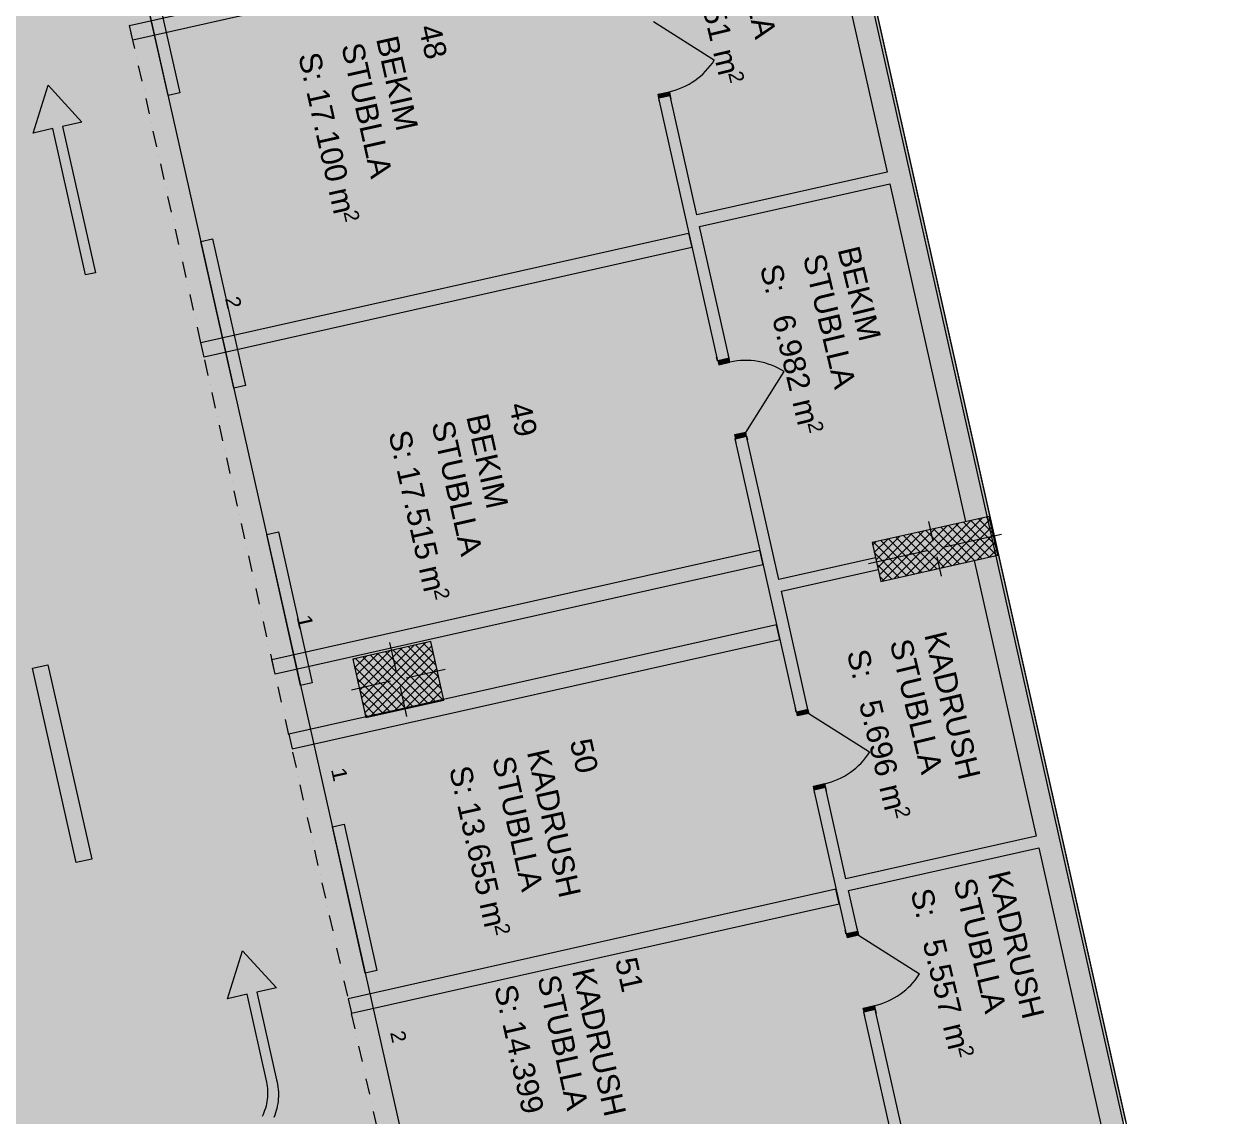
# Model space of a CAD drawing. Header units: centimetres. Extents: x -6805 to 4309, y -7338 to 617.
# Drawn here: x 1444 to 2656, y -5593 to -4499 of the extents above; entities that cross this region are included whole.
import ezdxf

# ---------------------------------------------------------------- set-up
doc = ezdxf.new("R2010")
doc.units = ezdxf.units.CM
for name, color, linetype, true_color in [('PDF_ - MESI I RRUGES', 7, 'Continuous', 0x7f7f7f), ('PDF_ - rruga_ndarjet anesore', 7, 'Continuous', 0x7f7f7f), ('PDF_ - SHENJAT_RRUGA', 7, 'Continuous', 0x7f7f7f), ('PDF_065 Möbel Einrichtung', 7, 'Continuous', 0x7f7f7f), ('PDF_A - Akset', 7, 'Continuous', 0xfd4435), ('PDF_A - Pllaka Themel', 7, 'Continuous', 0x7f7f7f), ('PDF_A1 - Bodrumi -1', 7, 'Continuous', 0x7f7f7f)]:
    doc.layers.add(name, color=color, linetype=linetype, true_color=true_color)
for name, color, linetype in [('PDF_- DEPO', 7, 'Continuous'), ('PDF_- GARAZHE', 7, 'Continuous'), ('PDF_A - Muret', 7, 'Continuous'), ('PDF_A - Shtyllat', 7, 'Continuous')]:
    doc.layers.add(name, color=color, linetype=linetype)
doc.styles.add('PDF Arial', font='')
doc.styles.get('PDF Arial').set_extended_font_data('Arial')

msp = doc.modelspace()

# ---------------------------------------------------------------- hatches: boundary and pattern name
at = {"layer": 'PDF_ - SHENJAT_RRUGA', "true_color": 0xffffff, "transparency": 33554559}
for points in [[(1467.7, -4560.4), (1501.6, -4597.4), (1482.1, -4601.7), (1515, -4748.2), (1505.2, -4750.4), (1472.3, -4603.9), (1452.8, -4608.3)], [(1696.2, -5464.3), (1676.7, -5468.7), (1696.4, -5556.6), (1696.9, -5559), (1697.4, -5561.3), (1697.8, -5563.7), (1698, -5566.1), (1698.2, -5568.5), (1698.3, -5570.8), (1698.2, -5573.2), (1698.1, -5575.6), (1697.9, -5578), (1697.5, -5580.4), (1697.1, -5582.8), (1696.6, -5585.1), (1696, -5587.4), (1695.3, -5589.7), (1694.5, -5592), (1693.6, -5594.2), (1692.6, -5596.4), (1691.5, -5598.5), (1690.3, -5600.6), (1689.1, -5602.7), (1687.7, -5604.6), (1686.3, -5606.6), (1684.8, -5608.5), (1683.3, -5610.3), (1681.6, -5612), (1679.9, -5613.7), (1678.1, -5615.3), (1676.3, -5616.8), (1674.4, -5618.3), (1672.4, -5619.6), (1670.4, -5620.9), (1668.3, -5622.1), (1666.2, -5623.2), (1664, -5624.3), (1661.8, -5625.2), (1659.5, -5626.1), (1657.3, -5626.8), (1654.9, -5627.5), (1597.2, -5640.4), (1595, -5630.6), (1648.7, -5618.6), (1650.9, -5618.1), (1653, -5617.5), (1655, -5616.7), (1657.1, -5615.9), (1659.1, -5615.1), (1661, -5614.1), (1662.9, -5613), (1664.8, -5611.9), (1666.6, -5610.7), (1668.4, -5609.4), (1670, -5608), (1671.7, -5606.6), (1673.3, -5605.1), (1674.8, -5603.5), (1676.2, -5601.8), (1677.6, -5600.1), (1678.8, -5598.4), (1680.1, -5596.5), (1681.2, -5594.7), (1682.2, -5592.8), (1683.2, -5590.8), (1684.1, -5588.8), (1684.8, -5586.8), (1685.5, -5584.7), (1686.2, -5582.6), (1686.7, -5580.5), (1687.1, -5578.3), (1687.4, -5576.2), (1687.6, -5574), (1687.8, -5571.8), (1687.8, -5569.6), (1687.8, -5567.5), (1687.6, -5565.3), (1687.4, -5563.1), (1687, -5560.9), (1686.6, -5558.8), (1666.9, -5470.9), (1647.4, -5475.3), (1662.2, -5427.4)]]:
    msp.add_hatch(color=7, dxfattribs=at).paths.add_polyline_path(points)
at = {"layer": 'PDF_- DEPO', "true_color": 0xccccff, "transparency": 33554559}
for points in [[(2042.9, -4359.1), (2178.8, -4328.6), (2185.1, -4356.6), (2239.6, -4344.3), (2307.6, -4647.4), (2117.2, -4690.2)], [(2119.8, -4701.9), (2310.3, -4659.1), (2390.2, -4996.5), (2292.6, -5018.5), (2296, -5033.7), (2199.2, -5055.4)], [(2201.8, -5067.1), (2298.4, -5044.5), (2301.3, -5057.5), (2399, -5035.6), (2456.9, -5312.5), (2266.4, -5355.2)]]:
    msp.add_hatch(color=254, dxfattribs=at).paths.add_polyline_path(points)
at = {"layer": 'PDF_A - Muret', "transparency": 33554559}
msp.add_hatch(color=256, dxfattribs=at).paths.add_polyline_path([(1894.3, -2695.3), (1891.6, -2683.1), (1892.4, -2683), (2650.2, -6059.6), (2625.8, -6065.1), (2539.5, -5680.8), (2563.1, -5675.5), (2545.6, -5597.4), (2522, -5602.7), (2394.9, -5036.5), (2418.5, -5031.2), (2409.8, -4992.2), (2386.2, -4997.4), (2239.6, -4344.3), (2263.2, -4339), (2250, -4280.4), (2226.5, -4285.7), (2143.3, -3915.3), (2166.9, -3910), (2149.4, -3831.9), (2125.8, -3837.2), (2017.6, -3354.9), (2041.2, -3349.6), (2023.6, -3271.5), (2000, -3276.8), (1870.7, -2700.6)])
at = {"layer": 'PDF_A - Pllaka Themel', "true_color": 0xd5d5d5, "transparency": 33554559}
h = msp.add_hatch(color=254, dxfattribs=at)
h.paths.add_polyline_path([(-5581.9, -878.8), (-5581.9, -838.7), (-5657, -838.7), (-5657, -378.3), (-5642, -378.3), (-5642, 287.3), (-2884.7, 287.3), (-432.6, 287.3), (-419.8, 287.3), (978.3, 287.3), (978.3, -308.2), (1644.1, -308.2), (1644.1, -1142.4), (931, -1302.4), (1552.2, -1164.4), (1863.2, -2555.1), (1863.3, -2555.1), (2158.7, -3867.3), (2155.2, -3868), (2646.9, -6059.2), (2017.8, -6200.4), (2017.7, -6199.9), (-1597, -7011), (-1702.7, -6540.3), (-1846.3, -6572.5), (-1977, -6060.1), (-1982.5, -5964.4), (-1839, -5932.3), (-2055.7, -4966.3), (-2419.3, -4966.3), (-2929.7, -4966.3), (-2929.7, -2144.8), (-2909.7, -2144.8), (-2904.7, -1595.7), (-4731.2, -1619.4), (-4671.2, -1619.4), (-4671.2, -2159.8), (-5099, -2159.8), (-5102.5, -2159.8), (-5106, -2159.6), (-5109.5, -2159.4), (-5113, -2159), (-5116.5, -2158.6), (-5120, -2158), (-5123.4, -2157.4), (-5126.9, -2156.7), (-5130.3, -2155.8), (-5133.7, -2154.9), (-5137, -2153.9), (-5140.4, -2152.8), (-5143.6, -2151.6), (-5146.9, -2150.3), (-5150.1, -2148.9), (-5153.3, -2147.4), (-5156.4, -2145.9), (-5159.5, -2144.2), (-5162.6, -2142.5), (-5165.6, -2140.6), (-5168.5, -2138.7), (-5171.4, -2136.7), (-5174.3, -2134.7), (-5177, -2132.5), (-5179.7, -2130.3), (-5182.4, -2128), (-5185, -2125.6), (-5187.5, -2123.2), (-5189.9, -2120.6), (-5192.3, -2118.1), (-5194.6, -2115.4), (-5196.8, -2112.7), (-5199, -2109.9), (-5201.1, -2107.1), (-5203, -2104.2), (-5205, -2101.3), (-5206.8, -2098.3), (-5208.5, -2095.2), (-5210.2, -2092.1), (-5211.7, -2089), (-5213.2, -2085.8), (-5214.6, -2082.6), (-5215.9, -2079.3), (-5217.1, -2076), (-5218.2, -2072.7), (-5219.2, -2069.3), (-5220.2, -2065.9), (-5221, -2062.5), (-5221.7, -2059.1), (-5222.4, -2055.7), (-5222.9, -2052.2), (-5223.3, -2048.7), (-5223.7, -2045.2), (-5223.9, -2041.7), (-5224.1, -2038.2), (-5224.1, -2034.7), (-5224.1, -1589.4), (-5276.7, -1564.4), (-5842.1, -1564.4), (-5842.1, -878.8)])
h.paths.add_polyline_path([(-1884.8, -2746.4), (-1725.8, -2754.1), (-263.3, -2617.9), (-272, -2578.8), (-296.8, -2580.2), (-343.5, -2075.8), (-1348.1, -2129.8), (-1534.8, -2147.2), (-1533.4, -2162), (-1836.8, -2167.5), (-1836.8, -2147.5), (-1876.8, -2147.5), (-1876.8, -2187.5), (-1531.1, -2187), (-1493.3, -2681.2), (-1884.8, -2706.4)])
h.paths.add_polyline_path([(-452.6, -1589.4), (-91.9, -1583.4), (-92.3, -1174), (283, -1174), (283, -828.7), (-419.8, -828.7), (-427.6, -828.7), (-452.6, -828.7)])
h.paths.add_polyline_path([(413.2, -3713.8), (401.1, -3715.6), (389, -3717.6), (376.9, -3719.5), (364.9, -3721.6), (352.8, -3723.8), (340.8, -3726), (328.8, -3728.3), (316.8, -3730.7), (304.8, -3733.2)])
at = {"layer": 'PDF_A - Pllaka Themel', "true_color": 0xbfbfbf, "transparency": 33554559}
h = msp.add_hatch(color=9, dxfattribs=at)
h.paths.add_polyline_path([(-5637, -378.3), (-5637, -315.2), (-447.7, -308.2), (-447.7, -308.2), (963.5, -308.2), (963.5, -763.7), (936, -763.7), (936, -863.8), (963.5, -863.8), (964.8, -1337.1), (925.7, -1345.9), (892.3, -1353.4), (988.5, -1782.6), (1104.4, -2300.9), (1195, -2706.1), (1170.6, -2711.6), (1193.4, -2813), (1455.7, -3983.1), (1827.5, -5638), (1828.4, -5640.7), (1829.1, -5643.5), (1829.9, -5646.3), (1830.5, -5649.1), (1831, -5651.9), (1831.4, -5654.7), (1831.7, -5657.6), (1831.9, -5660.4), (1832, -5663.3), (1832, -5666.1), (1831.9, -5669), (1831.7, -5671.9), (1831.4, -5674.7), (1831, -5677.5), (1830.5, -5680.4), (1829.9, -5683.2), (1829.2, -5685.9), (1828.5, -5688.7), (1827.6, -5691.4), (1826.6, -5694.1), (1825.5, -5696.8), (1824.4, -5699.4), (1823.1, -5701.9), (1821.8, -5704.5), (1820.4, -5707), (1818.8, -5709.4), (1817.3, -5711.8), (1815.6, -5714.1), (1813.8, -5716.3), (1812, -5718.5), (1810.1, -5720.7), (1808.1, -5722.7), (1806, -5724.7), (1803.9, -5726.6), (1801.7, -5728.5), (1799.5, -5730.2), (1797.2, -5731.9), (1794.8, -5733.5), (1792.4, -5735.1), (1789.9, -5736.5), (1787.4, -5737.8), (1784.8, -5739.1), (1782.2, -5740.3), (1779.5, -5741.3), (1776.8, -5742.3), (-1865.8, -6559.8), (-1972, -6060.1), (1187.4, -5351.2), (1189.5, -5350.7), (1191.6, -5350.1), (1193.7, -5349.4), (1195.7, -5348.6), (1197.7, -5347.8), (1199.7, -5346.8), (1201.6, -5345.8), (1203.5, -5344.6), (1205.3, -5343.4), (1207.1, -5342.2), (1208.8, -5340.8), (1210.4, -5339.3), (1212, -5337.8), (1213.5, -5336.3), (1214.9, -5334.6), (1216.3, -5332.9), (1217.6, -5331.2), (1218.8, -5329.3), (1219.9, -5327.5), (1221, -5325.5), (1221.9, -5323.6), (1222.8, -5321.6), (1223.5, -5319.5), (1224.2, -5317.5), (1224.8, -5315.4), (1225.3, -5313.2), (1225.7, -5311.1), (1226, -5308.9), (1226.2, -5306.8), (1226.3, -5304.6), (1226.4, -5302.4), (1226.3, -5300.2), (1226.1, -5298), (1225.8, -5295.9), (1225.5, -5293.7), (1225, -5291.6), (967.7, -4148), (967.2, -4145.8), (966.5, -4143.7), (965.8, -4141.6), (964.9, -4139.5), (964, -4137.5), (963, -4135.5), (961.9, -4133.5), (960.7, -4131.7), (959.4, -4129.8), (958, -4128), (956.6, -4126.3), (955.1, -4124.7), (953.5, -4123.1), (951.9, -4121.6), (950.1, -4120.2), (948.4, -4118.8), (946.5, -4117.6), (944.6, -4116.4), (942.7, -4115.3), (940.7, -4114.2), (938.7, -4113.3), (936.6, -4112.5), (934.5, -4111.7), (932.3, -4111.1), (930.2, -4110.5), (928, -4110.1), (925.8, -4109.7), (923.6, -4109.5), (921.3, -4109.3), (919.1, -4109.3), (916.9, -4109.3), (914.6, -4109.5), (912.4, -4109.7), (910.2, -4110.1), (908, -4110.5), (526.4, -4196.1), (467.8, -4209.3), (455.6, -4213.1), (443.4, -4217), (431.2, -4221), (419.1, -4225.1), (406.9, -4229.3), (394.9, -4233.6), (382.8, -4238), (370.8, -4242.5), (358.8, -4247.1), (346.9, -4251.7), (335, -4256.5), (323.1, -4261.4), (311.3, -4266.3), (299.5, -4271.3), (287.8, -4276.4), (276.1, -4281.7), (264.4, -4287), (252.8, -4292.3), (241.2, -4297.8), (229.6, -4303.4), (218.1, -4309.1), (206.7, -4314.8), (195.3, -4320.7), (183.9, -4326.6), (172.6, -4332.6), (161.3, -4338.7), (150.1, -4344.9), (138.9, -4351.2), (127.8, -4357.5), (116.7, -4364), (105.7, -4370.5), (94.7, -4377.1), (83.8, -4383.8), (72.9, -4390.6), (62.1, -4397.5), (51.3, -4404.4), (40.6, -4411.4), (29.9, -4418.6), (19.3, -4425.8), (8.8, -4433), (-1.7, -4440.4), (-13.4, -4447.8), (-25.2, -4455.1), (-37, -4462.3), (-48.8, -4469.4), (-60.7, -4476.4), (-72.7, -4483.4), (-84.7, -4490.2), (-96.7, -4497), (-108.8, -4503.7), (-121, -4510.3), (-133.1, -4516.8), (-145.4, -4523.3), (-157.7, -4529.6), (-170, -4535.9), (-182.3, -4542.1), (-194.8, -4548.2), (-207.2, -4554.2), (-219.7, -4560.1), (-232.3, -4565.9), (-244.8, -4571.6), (-257.5, -4577.3), (-270.1, -4582.8), (-282.8, -4588.3), (-295.6, -4593.6), (-308.3, -4598.9), (-321.1, -4604.1), (-334, -4609.2), (-346.9, -4614.2), (-359.8, -4619.1), (-372.8, -4623.9), (-385.7, -4628.7), (-398.8, -4633.3), (-411.8, -4637.9), (-424.9, -4642.3), (-438, -4646.7), (-451.2, -4650.9), (-464.4, -4655.1), (-477.6, -4659.2), (-490.8, -4663.2), (-2040.8, -5011), (-2050.8, -4966.3), (-2414.3, -4966.3), (-2414.3, -4749.4), (-2414.6, -2387.8), (-2414.6, -2276.5), (-2415.1, -2272.8), (-2415.6, -2269.1), (-2416.3, -2265.4), (-2417.1, -2261.8), (-2417.9, -2258.1), (-2418.9, -2254.5), (-2419.9, -2251), (-2421.1, -2247.4), (-2422.3, -2243.9), (-2423.6, -2240.4), (-2425.1, -2236.9), (-2426.6, -2233.5), (-2428.2, -2230.2), (-2429.8, -2226.8), (-2431.6, -2223.5), (-2433.4, -2220.3), (-2435.4, -2217.1), (-2437.4, -2214), (-2439.5, -2210.9), (-2441.7, -2207.8), (-2443.9, -2204.9), (-2446.3, -2202), (-2448.7, -2199.1), (-2451.1, -2196.3), (-2453.7, -2193.6), (-2456.3, -2190.9), (-2459, -2188.3), (-2461.7, -2185.8), (-2464.6, -2183.4), (-2467.4, -2181), (-2470.4, -2178.7), (-2473.4, -2176.5), (-2476.4, -2174.4), (-2479.6, -2172.3), (-2482.7, -2170.3), (-2485.9, -2168.4), (-2489.2, -2166.6), (-2492.5, -2164.9), (-2495.8, -2163.2), (-2499.2, -2161.7), (-2502.7, -2160.2), (-2506.1, -2158.9), (-2509.6, -2157.6), (-2513.2, -2156.4), (-2904.7, -2164.8), (-2899.7, -1589.4), (-2414.3, -1589.4), (-2414.3, -828.7), (-4726.3, -828.7), (-4726.3, -1619.4), (-5219.2, -1619.3), (-5219.2, -2036.1), (-5219.2, -2034.7), (-5219.2, -1589.4), (-5271.7, -1564.4), (-5253.4, -1564.4), (-5253.4, -878.8), (-5577, -878.8), (-5577, -838.7), (-5652, -838.7), (-5652, -378.3)])
h.paths.add_polyline_path([(-1883.9, -1589.4), (-1863.8, -1589.4), (-1863.8, -1634.4), (-1863.9, -1634.4), (-1863.9, -2147.2), (-1836.5, -2147.5), (-1871.9, -2147.5), (-1871.9, -2187.5), (-1831.8, -2187.4), (-1831.8, -2147.5), (-1529.5, -2150.6), (-1526.5, -2182.5), (-1488.4, -2681.2), (-1718.5, -2706.4), (-1879.8, -2706.4), (-1879.8, -2746.4), (-1720.8, -2754.1), (-221.3, -2598.2), (-135.8, -2979.1), (-1425.4, -3268.5), (-1880.4, -3268.5), (-1873.5, -4356.8), (-1873.8, -4358.9), (-1873.9, -4361.1), (-1873.9, -4363.2), (-1873.9, -4365.3), (-1873.7, -4367.5), (-1873.5, -4369.6), (-1873.1, -4371.7), (-1872.7, -4373.8), (-1872.1, -4375.8), (-1871.5, -4377.9), (-1870.8, -4379.9), (-1869.9, -4381.8), (-1869, -4383.8), (-1868.1, -4385.7), (-1867, -4387.5), (-1865.8, -4389.3), (-1864.6, -4391), (-1863.3, -4392.7), (-1861.9, -4394.3), (-1860.4, -4395.9), (-1858.9, -4397.4), (-1857.3, -4398.8), (-1855.6, -4400.1), (-1853.9, -4401.4), (-1852.1, -4402.5), (-1850.3, -4403.6), (-1848.4, -4404.6), (-1846.5, -4405.6), (-1844.5, -4406.4), (-1842.5, -4407.1), (-1840.5, -4407.8), (-1838.4, -4408.4), (-1836.3, -4408.8), (-1834.2, -4409.2), (-1832.1, -4409.5), (-1830, -4409.6), (-1827.9, -4409.7), (-1825.7, -4409.7), (-1823.6, -4409.6), (-1821.5, -4409.4), (-1819.4, -4409.1), (-657.9, -4148.4), (-657.8, -4149), (-640.9, -4142.1), (-624, -4135.1), (-607.1, -4128.1), (-590.3, -4120.9), (-573.5, -4113.7), (-556.8, -4106.4), (-540.1, -4099), (-523.4, -4091.5), (-506.8, -4083.9), (-490.2, -4076.2), (-473.7, -4068.5), (-457.2, -4060.6), (-440.7, -4052.7), (-424.3, -4044.6), (-407.9, -4036.5), (-391.6, -4028.3), (-375.3, -4020), (-359.1, -4011.7), (-342.9, -4003.2), (-326.7, -3994.7), (-310.6, -3986), (-294.5, -3977.3), (-278.5, -3968.5), (-262.6, -3959.6), (-246.7, -3950.7), (-230.8, -3941.6), (-215, -3932.5), (-199.2, -3923.3), (-183.5, -3913.9), (-171.8, -3907.7), (-160, -3901.5), (-148.2, -3895.4), (-136.4, -3889.4), (-124.5, -3883.4), (-112.6, -3877.6), (-100.6, -3871.8), (-88.6, -3866.2), (-76.6, -3860.6), (-64.5, -3855.1), (-52.3, -3849.7), (-40.2, -3844.4), (-28, -3839.2), (-15.7, -3834), (-3.5, -3829), (8.9, -3824), (21.2, -3819.1), (33.6, -3814.4), (46, -3809.7), (58.5, -3805.1), (71, -3800.6), (83.5, -3796.1), (96, -3791.8), (108.6, -3787.6), (121.2, -3783.4), (133.9, -3779.4), (146.5, -3775.4), (159.2, -3771.5), (172, -3767.8), (184.7, -3764.1), (197.5, -3760.5), (210.3, -3757), (223.1, -3753.6), (236, -3750.3), (248.9, -3747.1), (261.8, -3743.9), (274.7, -3740.9), (287.6, -3738), (300.6, -3735.1), (313.6, -3732.4), (326.6, -3729.7), (339.6, -3727.2), (352.7, -3724.7), (365.8, -3722.3), (378.8, -3720.1), (391.9, -3717.9), (405, -3715.8), (418.2, -3713.8), (787.3, -3631), (789.4, -3630.5), (791.5, -3629.8), (793.5, -3629.1), (795.6, -3628.3), (797.6, -3627.5), (799.5, -3626.5), (801.4, -3625.4), (803.3, -3624.3), (805.1, -3623.1), (806.9, -3621.8), (808.6, -3620.4), (810.2, -3619), (811.8, -3617.5), (813.3, -3615.9), (814.7, -3614.2), (816.1, -3612.5), (817.4, -3610.8), (818.6, -3609), (819.7, -3607.1), (820.7, -3605.2), (821.7, -3603.2), (822.6, -3601.2), (823.4, -3599.2), (824.1, -3597.1), (824.7, -3595), (825.2, -3592.9), (825.6, -3590.8), (825.9, -3588.6), (826.2, -3586.4), (826.3, -3584.3), (826.3, -3582.1), (826.3, -3579.9), (826.1, -3577.7), (825.9, -3575.5), (825.6, -3573.4), (825.1, -3571.2), (681.4, -2927.9), (734.4, -2916), (711.6, -2814.6), (658.7, -2826.4), (288, -1174), (288, -828.7), (-447.7, -828.7), (-1883.9, -828.7)])

# ---------------------------------------------------------------- linework, layer by layer
at = {"layer": 'PDF_ - MESI I RRUGES', "lineweight": 0}
for points in [[(1452, -5144.2), (1467.4, -5140.8)], [(1495.7, -5338.9), (1452, -5144.2)], [(1467.4, -5140.8), (1511.3, -5335.4)], [(1511.3, -5335.4), (1495.7, -5338.9)]]:
    msp.add_lwpolyline(points, dxfattribs=at)
at = {"layer": 'PDF_ - MESI I RRUGES', "color": 7, "true_color": 0xffffff, "transparency": 33554559}
msp.add_solid([(1452, -5144.2), (1467.4, -5140.8), (1495.7, -5338.9), (1511.3, -5335.4)], dxfattribs=at)
at = {"layer": 'PDF_ - rruga_ndarjet anesore', "lineweight": 0}
for points in [[(1566.6, -4421.7), (1599.5, -4568.2)], [(1587.8, -4570.8), (1554.9, -4424.4)], [(1599.5, -4568.2), (1587.8, -4570.8)], [(1620.6, -4717), (1632.3, -4714.4)], [(1653.6, -4863.8), (1620.6, -4717)], [(1632.3, -4714.4), (1665.3, -4861.2)], [(1665.3, -4861.2), (1653.6, -4863.8)], [(1686.5, -5010.3), (1698.2, -5007.6)], [(1720.5, -5161.7), (1686.5, -5010.3)], [(1698.2, -5007.6), (1732.2, -5159)], [(1732.2, -5159), (1720.5, -5161.7)], [(1752.3, -5303.2), (1764, -5300.6)], [(1785.2, -5449.7), (1752.3, -5303.2)], [(1764, -5300.6), (1796.9, -5447.1)], [(1796.9, -5447.1), (1785.2, -5449.7)]]:
    msp.add_lwpolyline(points, dxfattribs=at)
at = {"layer": 'PDF_ - rruga_ndarjet anesore', "color": 7, "true_color": 0xffffff, "transparency": 33554559}
for points in [[(1554.9, -4424.4), (1566.6, -4421.7), (1587.8, -4570.8), (1599.5, -4568.2)], [(1632.3, -4714.4), (1665.3, -4861.2), (1620.6, -4717), (1653.6, -4863.8)], [(1686.5, -5010.3), (1698.2, -5007.6), (1720.5, -5161.7), (1732.2, -5159)], [(1764, -5300.6), (1796.9, -5447.1), (1752.3, -5303.2), (1785.2, -5449.7)]]:
    msp.add_solid(points, dxfattribs=at)
at = {"layer": 'PDF_ - SHENJAT_RRUGA', "lineweight": 0}
for points in [[(1452.8, -4608.3), (1467.7, -4560.4)], [(1467.7, -4560.4), (1501.6, -4597.4)], [(1472.3, -4603.9), (1452.8, -4608.3)], [(1505.2, -4750.4), (1472.3, -4603.9)], [(1501.6, -4597.4), (1482.1, -4601.7)], [(1482.1, -4601.7), (1515, -4748.2)], [(1515, -4748.2), (1505.2, -4750.4)], [(1647.4, -5475.3), (1662.2, -5427.4)], [(1662.2, -5427.4), (1696.2, -5464.3)], [(1696.2, -5464.3), (1676.7, -5468.7)], [(1666.9, -5470.9), (1647.4, -5475.3)], [(1686.6, -5558.8), (1666.9, -5470.9)], [(1676.7, -5468.7), (1696.4, -5556.6)], [(1687, -5560.9), (1686.6, -5558.8)], [(1687.4, -5563.1), (1687, -5560.9)], [(1696.4, -5556.6), (1696.9, -5559)], [(1696.9, -5559), (1697.4, -5561.3)], [(1697.4, -5561.3), (1697.8, -5563.7)], [(1687.6, -5565.3), (1687.4, -5563.1)], [(1687.4, -5576.2), (1687.6, -5574)], [(1687.8, -5567.5), (1687.6, -5565.3)], [(1687.6, -5574), (1687.8, -5571.8)], [(1687.8, -5569.6), (1687.8, -5567.5)], [(1687.8, -5571.8), (1687.8, -5569.6)], [(1697.8, -5563.7), (1698, -5566.1)], [(1698, -5566.1), (1698.2, -5568.5)], [(1698.2, -5573.2), (1698.1, -5575.6)], [(1698.2, -5568.5), (1698.3, -5570.8)], [(1698.3, -5570.8), (1698.2, -5573.2)], [(1684.1, -5588.8), (1684.8, -5586.8)], [(1684.8, -5586.8), (1685.6, -5584.7)], [(1685.6, -5584.7), (1686.2, -5582.6)], [(1686.2, -5582.6), (1686.7, -5580.5)], [(1686.7, -5580.5), (1687.1, -5578.3)], [(1687.1, -5578.3), (1687.4, -5576.2)], [(1696.6, -5585.1), (1696, -5587.4)], [(1697.1, -5582.8), (1696.6, -5585.1)], [(1697.5, -5580.4), (1697.1, -5582.8)], [(1697.9, -5578), (1697.5, -5580.4)], [(1698.1, -5575.6), (1697.9, -5578)], [(1682.2, -5592.8), (1683.2, -5590.8)], [(1683.2, -5590.8), (1684.1, -5588.8)], [(1694.5, -5592), (1693.6, -5594.2)], [(1695.3, -5589.7), (1694.5, -5592)], [(1696, -5587.4), (1695.3, -5589.7)]]:
    msp.add_lwpolyline(points, dxfattribs=at)
at = {"layer": 'PDF_- DEPO', "color": 254, "true_color": 0xccccff, "transparency": 33554559}
msp.add_solid([(2269.1, -5366.9), (2459.5, -5324.2), (2331.5, -5645), (2522, -5602.7)], dxfattribs=at)
at = {"layer": 'PDF_- GARAZHE', "color": 254, "true_color": 0xccccff, "transparency": 33554559}
for points in [[(1564.4, -4466.6), (2029.1, -4362.3), (1643.1, -4817.5), (2107.9, -4713.2)], [(1643.1, -4817.5), (2107.9, -4713.2), (1723.8, -5176.9), (2188.5, -5072.6)], [(1723.8, -5176.9), (2188.5, -5072.6), (1786.6, -5457.1), (2251.4, -5352.8)], [(1786.6, -5457.1), (2251.4, -5352.8), (1852.9, -5752.5), (2317.7, -5648.2)]]:
    msp.add_solid(points, dxfattribs=at)
at = {"layer": 'PDF_065 Möbel Einrichtung', "lineweight": 0}
for points in [[(1549.2, -4500.6), (2037.5, -4391)], [(2040.8, -4405.6), (1552.5, -4515.2)], [(1552.5, -4515.2), (1549.2, -4500.6)], [(1620.5, -4818.1), (2108.7, -4708.5)], [(2108.7, -4708.5), (2112, -4723.1)], [(2112, -4723.1), (1623.8, -4832.7)], [(1623.8, -4832.7), (1620.5, -4818.1)], [(1691.7, -5135.6), (2180, -5026)], [(2180, -5026), (2183.3, -5040.6)], [(2183.3, -5040.6), (1695, -5150.2)], [(2196.9, -5100.9), (1708.7, -5210.4)], [(2200.2, -5115.5), (2196.9, -5100.9)], [(1712, -5225.1), (2200.2, -5115.5)], [(1695, -5150.2), (1691.7, -5135.6)], [(1708.7, -5210.4), (1712, -5225.1)], [(2256.4, -5365.7), (1768.1, -5475.3)], [(2259.7, -5380.3), (2256.4, -5365.7)], [(1771.4, -5489.9), (2259.7, -5380.3)], [(1768.1, -5475.3), (1771.4, -5489.9)]]:
    msp.add_lwpolyline(points, dxfattribs=at)
at = {"layer": 'PDF_065 Möbel Einrichtung', "color": 7, "true_color": 0xffffff, "transparency": 33554559}
for points in [[(1552.5, -4515.2), (1549.2, -4500.6), (2040.8, -4405.6), (2037.5, -4391)], [(1623.8, -4832.7), (1620.5, -4818.1), (2112, -4723.1), (2108.7, -4708.5)], [(1695, -5150.2), (1691.7, -5135.6), (2183.3, -5040.6), (2180, -5026)], [(1708.7, -5210.4), (2196.9, -5100.9), (1712, -5225.1), (2200.2, -5115.5)], [(1768.1, -5475.3), (2256.4, -5365.7), (1771.4, -5489.9), (2259.7, -5380.3)]]:
    msp.add_solid(points, dxfattribs=at)
at = {"layer": 'PDF_A - Akset', "color": 21, "lineweight": 0, "true_color": 0xff9955}
for points in [[(1549, -4499.7), (1549, -4499.7)], [(1554.4, -4523.8), (1551, -4508.3)], [(1556.4, -4532.4), (1556.4, -4532.4)], [(1561.8, -4556.5), (1558.3, -4541)], [(1563.7, -4565.1), (1563.7, -4565.1)], [(1569.1, -4589.2), (1565.7, -4573.7)], [(1571.1, -4597.8), (1571.1, -4597.8)], [(1576.5, -4622), (1573, -4606.5)], [(1578.4, -4630.6), (1578.4, -4630.6)], [(1583.8, -4654.7), (1580.4, -4639.2)], [(1585.8, -4663.3), (1585.8, -4663.3)], [(1591.2, -4687.4), (1587.7, -4671.9)], [(1593.1, -4696), (1593.1, -4696)], [(1598.5, -4720.1), (1595.1, -4704.6)], [(1600.5, -4728.8), (1600.5, -4728.8)], [(1605.9, -4752.9), (1602.4, -4737.4)], [(1607.8, -4761.5), (1607.8, -4761.5)], [(1613.2, -4785.6), (1609.8, -4770.1)], [(1615.2, -4794.2), (1615.2, -4794.2)], [(1620.6, -4818.3), (1617.1, -4802.8)], [(1622.5, -4826.9), (1622.5, -4826.9)], [(1627.9, -4851), (1624.5, -4835.5)], [(1629.9, -4859.7), (1629.9, -4859.7)], [(1635.3, -4883.8), (1631.8, -4868.3)], [(1637.2, -4892.4), (1637.2, -4892.4)], [(1642.6, -4916.5), (1639.2, -4901)], [(1644.6, -4925.1), (1644.6, -4925.1)], [(1650, -4949.2), (1646.5, -4933.7)], [(1651.9, -4957.8), (1651.9, -4957.8)], [(1657.4, -4982), (1653.9, -4966.5)], [(1659.3, -4990.6), (1659.3, -4990.6)], [(1664.7, -5014.7), (1661.2, -4999.2)], [(1666.6, -5023.3), (1666.6, -5023.3)], [(1672, -5047.4), (1668.6, -5031.9)], [(1674, -5056), (1674, -5056)], [(1679.4, -5080.1), (1675.9, -5064.6)], [(1681.3, -5088.7), (1681.3, -5088.7)], [(1686.7, -5112.9), (1683.3, -5097.4)], [(1688.7, -5121.5), (1688.7, -5121.5)], [(1694.1, -5145.6), (1690.6, -5130.1)], [(1696, -5154.2), (1696, -5154.2)], [(1701.4, -5178.3), (1698, -5162.8)], [(1703.4, -5186.9), (1703.4, -5186.9)], [(1708.8, -5211), (1705.3, -5195.5)], [(1710.7, -5219.7), (1710.7, -5219.7)], [(1716.2, -5243.8), (1712.7, -5228.3)], [(1718.1, -5252.4), (1718.1, -5252.4)], [(1723.5, -5276.5), (1720, -5261)], [(1725.4, -5285.1), (1725.4, -5285.1)], [(1730.9, -5309.2), (1727.4, -5293.7)], [(1732.8, -5317.8), (1732.8, -5317.8)], [(1738.2, -5341.9), (1734.7, -5326.4)], [(1740.1, -5350.6), (1740.1, -5350.6)], [(1745.6, -5374.7), (1742.1, -5359.2)], [(1747.5, -5383.3), (1747.5, -5383.3)], [(1752.9, -5407.4), (1749.4, -5391.9)], [(1754.8, -5416), (1754.8, -5416)], [(1760.3, -5440.1), (1756.8, -5424.6)], [(1762.2, -5448.7), (1762.2, -5448.7)], [(1767.6, -5472.8), (1764.1, -5457.4)], [(1769.5, -5481.5), (1769.5, -5481.5)], [(1775, -5505.6), (1771.5, -5490.1)], [(1776.9, -5514.2), (1776.9, -5514.2)], [(1782.3, -5538.3), (1778.8, -5522.8)], [(1784.2, -5546.9), (1784.2, -5546.9)], [(1789.7, -5571), (1786.2, -5555.5)], [(1791.6, -5579.6), (1791.6, -5579.6)], [(1797, -5603.8), (1793.5, -5588.3)]]:
    msp.add_lwpolyline(points, dxfattribs=at)
at = {"layer": 'PDF_A - Muret', "lineweight": 0}
for points in [[(2650.2, -6059.6), (1892.4, -2683)], [(2239.6, -4344.3), (2307.6, -4647.4)], [(2073.8, -4496.7), (2134.7, -4535.2)], [(2078.3, -4569.5), (2089.6, -4567)], [(2089.6, -4567), (2090.4, -4570.9)], [(2079.2, -4573.4), (2078.3, -4569.5)], [(2079.2, -4573.4), (2078.7, -4573.5)], [(2079.2, -4573.4), (2078.7, -4573.5)], [(2079.2, -4573.4), (2078.7, -4573.5)], [(2078.7, -4573.5), (2079.5, -4577.1)], [(2078.7, -4573.5), (2137.7, -4836.6)], [(2078.7, -4573.5), (2079.5, -4577.1)], [(2078.7, -4573.5), (2079.5, -4577.1)], [(2090.4, -4570.9), (2079.2, -4573.4)], [(2090.4, -4570.9), (2079.2, -4573.4)], [(2090.4, -4570.9), (2079.2, -4573.4)], [(2090.4, -4570.9), (2079.2, -4573.4)], [(2090.4, -4570.9), (2091.2, -4574.5)], [(2117.2, -4690.2), (2090.4, -4570.9)], [(2090.4, -4570.9), (2091.2, -4574.5)], [(2090.4, -4570.9), (2091.2, -4574.5)], [(2307.6, -4647.4), (2117.2, -4690.2)], [(2119.8, -4701.9), (2310.3, -4659.1)], [(2310.3, -4659.1), (2386.2, -4997.4)], [(2149.5, -4833.9), (2119.8, -4701.9)], [(2137.7, -4836.6), (2136.9, -4832.9)], [(2137.7, -4836.6), (2136.9, -4832.9)], [(2137.7, -4836.6), (2136.9, -4832.9)], [(2149.5, -4833.9), (2138.2, -4836.4)], [(2149.5, -4833.9), (2138.2, -4836.4)], [(2149.5, -4833.9), (2138.2, -4836.4)], [(2149.5, -4833.9), (2138.2, -4836.4)], [(2149.5, -4833.9), (2148.6, -4830.3)], [(2149.5, -4833.9), (2148.6, -4830.3)], [(2149.5, -4833.9), (2148.6, -4830.3)], [(2150.3, -4837.8), (2149.5, -4833.9)], [(2138.2, -4836.4), (2137.7, -4836.6)], [(2138.2, -4836.4), (2137.7, -4836.6)], [(2138.2, -4836.4), (2137.7, -4836.6)], [(2138.2, -4836.4), (2139.1, -4840.3)], [(2139.1, -4840.3), (2150.3, -4837.8)], [(2166.1, -4908.1), (2204.7, -4847.3)], [(2166.1, -4908.1), (2154.9, -4910.7)], [(2154.9, -4910.7), (2155.8, -4914.6)], [(2155.8, -4914.6), (2155.3, -4914.7)], [(2155.8, -4914.6), (2155.3, -4914.7)], [(2155.8, -4914.6), (2155.3, -4914.7)], [(2155.3, -4914.7), (2156.1, -4918.3)], [(2155.3, -4914.7), (2216.7, -5188.3)], [(2155.3, -4914.7), (2156.1, -4918.3)], [(2155.3, -4914.7), (2156.1, -4918.3)], [(2167, -4912), (2155.8, -4914.6)], [(2155.8, -4914.6), (2167, -4912)], [(2167, -4912), (2155.8, -4914.6)], [(2167, -4912), (2155.8, -4914.6)], [(2167, -4912), (2166.1, -4908.1)], [(2167, -4912), (2167.8, -4915.7)], [(2199.2, -5055.4), (2167, -4912)], [(2167, -4912), (2167.8, -4915.7)], [(2167, -4912), (2167.8, -4915.7)], [(2296, -5033.7), (2199.2, -5055.4)], [(2394.9, -5036.5), (2456.9, -5312.5)], [(2201.8, -5067.1), (2298.6, -5045.4)], [(2228.4, -5185.7), (2201.8, -5067.1)], [(2216.7, -5188.3), (2215.9, -5184.7)], [(2216.7, -5188.3), (2215.9, -5184.7)], [(2216.7, -5188.3), (2215.9, -5184.7)], [(2228.4, -5185.7), (2217.2, -5188.2)], [(2217.2, -5188.2), (2228.4, -5185.7)], [(2228.4, -5185.7), (2217.2, -5188.2)], [(2228.4, -5185.7), (2217.2, -5188.2)], [(2228.4, -5185.7), (2227.6, -5182.1)], [(2228.4, -5185.7), (2227.6, -5182.1)], [(2228.4, -5185.7), (2227.6, -5182.1)], [(2228.4, -5185.7), (2229.3, -5189.6)], [(2217.2, -5188.2), (2216.7, -5188.3)], [(2217.2, -5188.2), (2216.7, -5188.3)], [(2217.2, -5188.2), (2216.7, -5188.3)], [(2218, -5192.1), (2217.2, -5188.2)], [(2229.3, -5189.6), (2218, -5192.1)], [(2229.3, -5189.6), (2290.1, -5228.2)], [(2233.8, -5262.4), (2245, -5259.9)], [(2234.7, -5266.3), (2233.8, -5262.4)], [(2234.7, -5266.3), (2234.2, -5266.4)], [(2234.7, -5266.3), (2234.2, -5266.4)], [(2234.7, -5266.3), (2234.2, -5266.4)], [(2234.2, -5266.4), (2235, -5270.1)], [(2234.2, -5266.4), (2266.5, -5410.6)], [(2234.2, -5266.4), (2235, -5270.1)], [(2234.2, -5266.4), (2235, -5270.1)], [(2245.9, -5263.8), (2234.7, -5266.3)], [(2245.9, -5263.8), (2234.7, -5266.3)], [(2245.9, -5263.8), (2234.7, -5266.3)], [(2245.9, -5263.8), (2234.7, -5266.3)], [(2245, -5259.9), (2245.9, -5263.8)], [(2245.9, -5263.8), (2246.7, -5267.4)], [(2266.4, -5355.2), (2245.9, -5263.8)], [(2245.9, -5263.8), (2246.7, -5267.4)], [(2245.9, -5263.8), (2246.7, -5267.4)], [(2456.9, -5312.5), (2266.4, -5355.2)], [(2269.1, -5366.9), (2459.5, -5324.2)], [(2459.5, -5324.2), (2522, -5602.7)], [(2278.3, -5407.9), (2269.1, -5366.9)], [(2278.3, -5407.9), (2277.5, -5404.3)], [(2278.3, -5407.9), (2277.5, -5404.3)], [(2278.3, -5407.9), (2277.5, -5404.3)], [(2266.5, -5410.6), (2265.7, -5406.9)], [(2266.5, -5410.6), (2265.7, -5406.9)], [(2266.5, -5410.6), (2265.7, -5406.9)], [(2267, -5410.4), (2266.5, -5410.6)], [(2267, -5410.4), (2266.5, -5410.6)], [(2267, -5410.4), (2266.5, -5410.6)], [(2278.3, -5407.9), (2267, -5410.4)], [(2267, -5410.4), (2278.3, -5407.9)], [(2278.3, -5407.9), (2267, -5410.4)], [(2278.3, -5407.9), (2267, -5410.4)], [(2267.9, -5414.3), (2267, -5410.4)], [(2279.1, -5411.8), (2267.9, -5414.3)], [(2278.3, -5407.9), (2279.1, -5411.8)], [(2279.1, -5411.8), (2340, -5450.4)], [(2283.7, -5484.7), (2294.9, -5482.1)], [(2284.6, -5488.6), (2283.7, -5484.7)], [(2284.6, -5488.6), (2284.1, -5488.7)], [(2284.6, -5488.6), (2284.1, -5488.7)], [(2284.6, -5488.6), (2284.1, -5488.7)], [(2284.1, -5488.7), (2284.9, -5492.3)], [(2284.1, -5488.7), (2319.7, -5647.6)], [(2284.1, -5488.7), (2284.9, -5492.3)], [(2284.1, -5488.7), (2284.9, -5492.3)], [(2295.8, -5486), (2284.6, -5488.6)], [(2295.8, -5486), (2284.6, -5488.6)], [(2295.8, -5486), (2284.6, -5488.6)], [(2295.8, -5486), (2284.6, -5488.6)], [(2294.9, -5482.1), (2295.8, -5486)], [(2295.8, -5486), (2296.6, -5489.7)], [(2331.5, -5645), (2295.8, -5486)], [(2295.8, -5486), (2296.6, -5489.7)], [(2295.8, -5486), (2296.6, -5489.7)]]:
    msp.add_lwpolyline(points, dxfattribs=at)
for centre, radius, start, end in [((2073.8, -4496.7), 72, 282.6308, 327.6553), ((2166.1, -4908.1), 72.1, 57.6417, 102.65), ((2229.3, -5189.6), 72.1, 282.6495, 327.641), ((2279.2, -5411.9), 72, 282.6295, 327.6567)]:
    msp.add_arc(centre, radius, start, end, dxfattribs=at)
at = {"layer": 'PDF_A - Muret', "color": 7, "true_color": 0xffffff, "transparency": 33554559}
for points in [[(2072.9, -4492.8), (2090.4, -4570.9), (2061.2, -4495.4), (2078.7, -4573.5)], [(2079.2, -4573.4), (2078.3, -4569.5), (2090.4, -4570.9), (2089.6, -4567)], [(2167, -4912), (2155.3, -4914.7), (2149.5, -4833.9), (2137.7, -4836.6)], [(2138.2, -4836.4), (2149.5, -4833.9), (2139.1, -4840.3), (2150.3, -4837.8)], [(2167, -4912), (2155.8, -4914.6), (2166.1, -4908.1), (2154.9, -4910.7)], [(2228.4, -5185.7), (2245.9, -5263.8), (2216.7, -5188.3), (2234.2, -5266.4)], [(2228.4, -5185.7), (2229.3, -5189.6), (2217.2, -5188.2), (2218, -5192.1)], [(2234.7, -5266.3), (2233.8, -5262.4), (2245.9, -5263.8), (2245, -5259.9)], [(2278.3, -5407.9), (2295.8, -5486), (2266.5, -5410.6), (2284.1, -5488.7)], [(2278.3, -5407.9), (2279.1, -5411.8), (2267, -5410.4), (2267.9, -5414.3)], [(2284.6, -5488.6), (2283.7, -5484.7), (2295.8, -5486), (2294.9, -5482.1)]]:
    msp.add_solid(points, dxfattribs=at)
at = {"layer": 'PDF_A - Muret', "transparency": 33554559}
for points in [[(2078.7, -4573.5), (2090.4, -4570.9), (2137.7, -4836.6), (2149.5, -4833.9)], [(2119.8, -4701.9), (2117.2, -4690.2), (2310.3, -4659.1), (2307.6, -4647.4)], [(2155.3, -4914.7), (2167, -4912), (2216.7, -5188.3), (2228.4, -5185.7)], [(2199.2, -5055.4), (2296, -5033.7), (2201.8, -5067.1), (2298.6, -5045.4)], [(2234.2, -5266.4), (2245.9, -5263.8), (2266.5, -5410.6), (2278.3, -5407.9)], [(2269.1, -5366.9), (2266.4, -5355.2), (2459.5, -5324.2), (2456.9, -5312.5)], [(2295.8, -5486), (2331.5, -5645), (2284.1, -5488.7), (2319.7, -5647.6)]]:
    msp.add_solid(points, dxfattribs=at)
at = {"layer": 'PDF_A - Pllaka Themel', "lineweight": 0}
for points in [[(2655.7, -6084), (1868.1, -2574.7)], [(2155.2, -3868), (2646.9, -6059.2)], [(1455.7, -3983.1), (1827.5, -5638)]]:
    msp.add_lwpolyline(points, dxfattribs=at)
at = {"layer": 'PDF_A - Shtyllat', "lineweight": 0}
for points in [[(2409.8, -4992.2), (2292.6, -5018.5)], [(2410.9, -4997.2), (2406.6, -4992.9)], [(2418.5, -5031.2), (2409.8, -4992.2)], [(2302.8, -5057.2), (2355.7, -5004.3)], [(2314.7, -5054.5), (2367.6, -5001.6)], [(2326.5, -5051.9), (2379.4, -4999)], [(2338.4, -5049.2), (2391.3, -4996.3)], [(2353.8, -5017), (2349.4, -4997.5)], [(2350.3, -5046.5), (2403.2, -4993.6)], [(2387.5, -5038.2), (2354, -5004.7)], [(2395, -5036.5), (2361.5, -5003)], [(2362.1, -5043.9), (2410.5, -4995.5)], [(2402.5, -5034.8), (2369, -5001.3)], [(2374, -5041.2), (2412.2, -5003)], [(2410, -5033.1), (2376.5, -4999.6)], [(2417.5, -5031.4), (2384, -4997.9)], [(2416.2, -5020.9), (2391.5, -4996.2)], [(2413.5, -5009.1), (2399, -4994.6)], [(2294.8, -5028.4), (2308.3, -5014.9)], [(2296.5, -5035.9), (2320.1, -5012.3)], [(2298.2, -5043.4), (2332, -5009.6)], [(2299.9, -5050.9), (2343.9, -5006.9)], [(2334.9, -5050), (2301.4, -5016.5)], [(2342.4, -5048.3), (2308.9, -5014.8)], [(2349.9, -5046.6), (2316.4, -5013.1)], [(2357.4, -5044.9), (2323.9, -5011.4)], [(2364.9, -5043.3), (2331.4, -5009.7)], [(2372.4, -5041.6), (2338.9, -5008.1)], [(2380, -5039.9), (2346.5, -5006.4)], [(2363.4, -5023.1), (2422, -5009.9)], [(2385.9, -5038.6), (2413.9, -5010.5)], [(2347.7, -5026.6), (2289.1, -5039.7)], [(2292.6, -5018.5), (2301.3, -5057.5)], [(2293.1, -5020.9), (2296.4, -5017.6)], [(2327.4, -5051.7), (2293.9, -5018.2)], [(2319.8, -5053.4), (2294.8, -5028.3)], [(2355.5, -5024.8), (2355.5, -5024.8)], [(2397.7, -5035.9), (2415.6, -5018)], [(2409.6, -5033.2), (2417.2, -5025.6)], [(2312.3, -5055), (2297.4, -5040.2)], [(2301.3, -5057.5), (2418.5, -5031.2)], [(2357.3, -5032.6), (2361.7, -5052.2)], [(2304.8, -5056.7), (2300.1, -5052)], [(1850.7, -5117.6), (1772.6, -5135.2)], [(1779.6, -5166.4), (1821.9, -5124.1)], [(1781.3, -5173.9), (1833.8, -5121.4)], [(1783, -5181.4), (1845.6, -5118.8)], [(1784.6, -5189), (1851.7, -5121.9)], [(1816.4, -5147.9), (1809.9, -5118.6)], [(1863.2, -5176.4), (1813, -5126.1)], [(1861.4, -5165.3), (1820.5, -5124.4)], [(1858.7, -5153.4), (1828, -5122.7)], [(1856.1, -5141.6), (1835.5, -5121)], [(1853.4, -5129.7), (1843, -5119.3)], [(1850.7, -5117.9), (1850.5, -5117.7)], [(1863.8, -5176.2), (1850.7, -5117.6)], [(1772.6, -5135.2), (1785.7, -5193.7)], [(1772.8, -5136.4), (1774.5, -5134.7)], [(1774.5, -5143.9), (1786.3, -5132.1)], [(1825.7, -5184.8), (1775.4, -5134.5)], [(1776.2, -5151.4), (1798.2, -5129.4)], [(1777.9, -5158.9), (1810.1, -5126.7)], [(1833.2, -5183.1), (1782.9, -5132.8)], [(1790, -5192.8), (1853.3, -5129.4)], [(1840.7, -5181.4), (1790.4, -5131.1)], [(1848.2, -5179.7), (1797.9, -5129.5)], [(1801.9, -5190.1), (1855, -5137)], [(1855.7, -5178), (1805.5, -5127.8)], [(1818.1, -5186.5), (1774.2, -5142.5)], [(1813.7, -5187.5), (1856.7, -5144.5)], [(1826, -5153.9), (1865.1, -5145.2)], [(1810.4, -5157.4), (1771.3, -5166.2)], [(1810.6, -5188.2), (1776.9, -5154.4)], [(1818.2, -5155.7), (1818.2, -5155.7)], [(1825.6, -5184.8), (1858.4, -5152)], [(1837.5, -5182.1), (1860.1, -5159.5)], [(1803.1, -5189.8), (1779.5, -5166.3)], [(1820, -5163.5), (1826.5, -5192.8)], [(1849.3, -5179.5), (1861.8, -5167)], [(1861.2, -5176.8), (1863.5, -5174.5)], [(1795.6, -5191.5), (1782.2, -5178.1)], [(1785.7, -5193.7), (1863.8, -5176.2)], [(1788.1, -5193.2), (1784.9, -5190)]]:
    msp.add_lwpolyline(points, dxfattribs=at)
at = {"layer": 'PDF_A - Shtyllat', "color": 8, "true_color": 0x7f7f7f, "transparency": 33554559}
for points in [[(2301.3, -5057.5), (2292.6, -5018.5), (2418.5, -5031.2), (2409.8, -4992.2)], [(1785.7, -5193.7), (1772.6, -5135.2), (1863.8, -5176.2), (1850.7, -5117.6)]]:
    msp.add_solid(points, dxfattribs=at)
at = {"layer": 'PDF_A1 - Bodrumi -1', "lineweight": 0}
msp.add_lwpolyline([(2655.7, -6084), (1874.9, -2604.8)], dxfattribs=at)

# ---------------------------------------------------------------- texts
at = {"layer": 'PDF_- DEPO', "attachment_point": 7, "rotation": 283.5, "style": 'PDF Arial'}
for s, insert, char_height in [('\\W1.001199;STUBLLA', (2143.4, -4381.8), 22.107), ('\\W1.000940;6.451', (2112.6, -4442.7), 22.107), ('\\W1.000269;m', (2133.2, -4527), 22.107), ('\\W1.001521;2', (2148.4, -4548.3), 14.59), ('\\W1.000778;BEKIM', (2257.9, -4724.9), 22.107), ('\\W1.001199;STUBLLA', (2222.9, -4732.4), 22.107), ('\\W1.002323;S:', (2179.8, -4742.7), 22.107), ('\\W1.001130;6.982', (2192, -4793.2), 22.107), ('\\W1.000269;m', (2212.6, -4877.5), 22.107), ('\\W1.001521;2', (2227.8, -4898.8), 14.59), ('\\W1.000715;KADRUSH', (2344.4, -5110.8), 22.107), ('\\W1.001199;STUBLLA', (2309.8, -5118.2), 22.107), ('\\W1.002323;S:', (2266.8, -5128.5), 22.107), ('\\W1.000960;5.696', (2279, -5179.2), 22.107), ('\\W1.000269;m', (2299.6, -5263.3), 22.107), ('\\W1.001521;2', (2314.8, -5284.7), 14.59), ('\\W1.001199;STUBLLA', (2373.6, -5357.7), 22.107), ('\\W1.000715;KADRUSH', (2408.2, -5350.3), 22.107), ('\\W1.002323;S:', (2330.6, -5368), 22.107), ('\\W1.001257;5.557', (2342.7, -5418.7), 22.107), ('\\W1.000269;m', (2363.3, -5502.8), 22.107), ('\\W1.001521;2', (2378.5, -5524.1), 14.59)]:
    msp.add_mtext(s, dxfattribs=dict(at, insert=insert, char_height=char_height))
at = {"layer": 'PDF_- GARAZHE', "attachment_point": 7, "rotation": 282.6, "style": 'PDF Arial'}
for s, insert, char_height in [('\\W1.001659;48', (1838.3, -4502.5), 22.107), ('\\W1.001199;STUBLLA', (1760.8, -4520.9), 22.107), ('\\W1.000778;BEKIM', (1795.9, -4513.9), 22.107), ('\\W1.002323;S:', (1717.7, -4530.5), 22.107), ('\\W1.001478;17.100', (1725.8, -4566.7), 22.107), ('\\W1.000269;m', (1748.4, -4665.8), 22.107), ('\\W1.001521;2', (1763.3, -4687.4), 14.59), ('\\W1.001659;49', (1928.6, -4880.8), 22.107), ('\\W1.000778;BEKIM', (1886.2, -4892.3), 22.107), ('\\W1.002323;S:', (1808, -4908.9), 22.107), ('\\W1.001199;STUBLLA', (1851.1, -4899.2), 22.107), ('\\W1.001537;17.515', (1816.1, -4945), 22.107), ('\\W1.000269;m', (1838.7, -5044.2), 22.107), ('\\W1.001521;2', (1853.6, -5065.8), 14.59), ('\\W1.001682;50', (1989.5, -5217.7), 22.107), ('\\W1.001199;STUBLLA', (1911.8, -5235.2), 22.107), ('\\W1.000715;KADRUSH', (1946.6, -5228.3), 22.107), ('\\W1.002323;S:', (1868.7, -5244.9), 22.107), ('\\W1.001537;13.655', (1876.8, -5281), 22.107), ('\\W1.000269;m', (1899.4, -5380.2), 22.107), ('\\W1.001521;2', (1914.3, -5401.7), 14.59), ('\\W1.001153;51', (2034.8, -5436.8), 22.107), ('\\W1.001199;STUBLLA', (1957.1, -5454.3), 22.107), ('\\W1.000715;KADRUSH', (1991.8, -5447.4), 22.107), ('\\W1.002323;S:', (1913.9, -5464), 22.107), ('\\W1.001342;14.399', (1922, -5500.1), 22.107)]:
    msp.add_mtext(s, dxfattribs=dict(at, insert=insert, char_height=char_height))
at = {"layer": 'PDF_065 Möbel Einrichtung', "char_height": 14.738, "attachment_point": 7, "rotation": 282.6, "style": 'PDF Arial'}
for s, insert in [('\\W1.016485;2', (1644.8, -4773.9)), ('\\W1.191871;1', (1716.3, -5092.5)), ('\\W1.191871;1', (1750.8, -5245.5)), ('\\W1.016485;2', (1810, -5509.2))]:
    msp.add_mtext(s, dxfattribs=dict(at, insert=insert))

doc.saveas('drawing.dxf')
